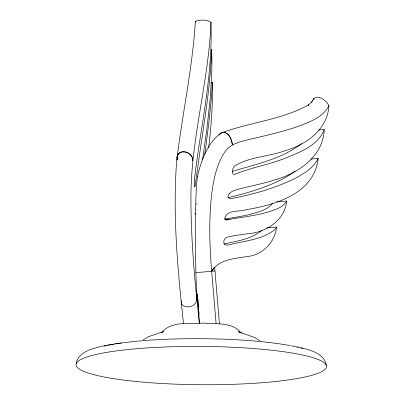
<?xml version="1.0" encoding="UTF-8"?>
<svg xmlns="http://www.w3.org/2000/svg" width="405" height="405" viewBox="0 0 405 405"><rect width="100%" height="100%" fill="white"/><g stroke="black" fill="none" stroke-linecap="round" stroke-linejoin="round"><path stroke-width="0.61" d="M211.896 62.228A33.413 4.48 89.2 0 0 211.572 49.304C210.575 87.769 203.462 125.768 198.248 163.797L195.159 185.698A10.965 1.473 89.2 0 1 195.033 186.356L194.729 187.004L194.415 181.885A11.568 1.549 89.2 0 1 194.572 178.139C200.728 126.33 213.01 74.869 210.939 22.381C206.697 19.288 200.136 19.794 195.352 21.328C192.512 68.774 181.926 115.496 176.534 162.699C172.677 216.513 177.785 270.459 183.521 323.949M210.939 22.381C208.848 81.071 190.983 138.151 190.927 196.952C190.907 230.83 193.286 264.667 196.754 298.358L199.392 323.377M181.283 300.875C180.265 306.377 187.348 307.982 191.332 306.261C195.924 304.93 197.554 299.578 196.962 295.311M177.031 157.256L177.167 159.965M177.041 157.165L177.172 159.94M195.321 209.557L195.337 209.284A20.447 2.744 89.2 0 1 195.625 205.583L195.716 204.738A100.592 13.492 89.2 0 1 196.187 191.611A72.343 9.705 89.2 0 1 196.374 188.117L197.038 179.39L197.645 176.094L197.837 176.702M312.913 100.293C316.416 92.826 326.749 100.556 328.9 105.639C327.751 129.357 306.256 144.803 285.166 150.63C268.687 156.892 249.607 156.497 234.525 166.075A11.568 5.685 85.4 0 0 233.052 168.45C232.364 170.237 231.447 173.74 234.004 174.413A10.965 5.386 85.4 0 0 234.601 174.388C251.591 167.346 270.064 164.44 287.13 157.484C301.117 151.591 318.492 145.036 324.218 129.534L318.73 129.975M197.103 294.445L196.84 299.148L196.936 294.825M324.218 129.534C323.398 156.37 298.075 173.542 274.448 179.987C262.87 183.759 250.867 185.93 239.112 189.029C235.837 190.107 232.019 190.72 229.615 193.418M197.017 294.526L196.901 295.048L196.774 294.475M208.646 147.916C211.147 126.163 213.045 104.257 212.235 82.342L211.01 82.357M204.819 154.264L208.712 124.132L211.187 100.197A98.025 13.147 89.2 0 0 211.688 93.793L211.845 91.328A39.457 5.29 89.2 0 0 212.25 82.372M202.515 159.975L207.021 127.823L210.028 100.126A158.163 21.212 89.2 0 0 210.362 96.193L211.663 74.879A49.526 6.642 89.2 0 0 211.911 62.238M177.091 156.725C179.329 147.972 193.671 152.326 192.653 160.836C193.666 152.315 179.369 147.46 177.106 156.619M76.221 363.761C76.864 356.896 83.141 352.593 89.009 350.117C99.341 346.128 110.388 344.544 121.292 342.964M310.827 159.033L318.143 158.441C314.401 193.504 275.613 204.925 246.199 209.648C239.679 212.174 227.494 209.258 224.902 217.844C224.572 219.14 225.757 220.279 227.048 220.011C231.619 218.806 236.343 218.219 241.021 217.5C250.199 216.093 259.387 214.539 268.333 211.987C274.995 209.734 282.984 207.638 286.679 201.067L276.924 201.857M286.679 201.067C284.715 220.507 266.191 232.48 247.961 233.644C241.112 234.784 234.146 235.391 227.407 237.127C225.388 237.629 223.889 239.557 223.788 241.618C223.271 245.901 228.136 245.562 230.815 244.377C245.577 240.702 262.364 239.588 274.615 229.696A28.851 14.18 85.4 0 0 275.238 229.022L276.559 227.068L266.804 227.858M197.438 176.6C201.158 160.623 207.163 143.542 220.695 133.24L221.014 133.037M276.559 227.068C274.873 242.671 262.253 255.302 246.594 256.618C234.206 258.734 218.953 259.291 211.658 271.315L213.374 268.728M318.143 158.441C314.052 167.204 305.38 172.662 297.265 177.243A420.522 206.661 85.4 0 1 292.724 179.577C273.476 188.69 252.786 194.435 231.928 198.49C229.513 199.619 226.714 197.341 228.531 194.967A13.512 6.642 85.4 0 1 229.62 193.433M214.306 267.194L213.698 268.237M314.027 98.218L311.582 102.323L312.068 101.842L308.002 105.315L308.6 104.885C281.49 119.946 249.662 122.234 220.988 133.053M219.039 135.128L220.917 133.098M328.9 105.639C323.109 117.526 309.349 121.991 297.877 126.512C282.761 131.711 267.143 135.214 251.616 138.935C241.279 141.391 229.367 143.441 223.717 153.692C216.599 165.189 213.891 178.696 211.977 191.899C208.777 217.93 209.436 244.271 211.577 270.363L216.093 323.484M272.676 203.072C267.639 210.16 258.218 211.926 250.366 214.291C241.79 216.391 233.062 217.769 224.34 219.08M219.383 134.657L220.634 133.296M300.829 144.155L301.538 143.562M300.11 144.732C280.306 159.342 255.479 164.303 232.399 171.386M294.931 171.168L289.823 174.808L283.849 178.327A420.522 206.661 85.4 0 1 279.308 180.66C263.012 188.472 245.557 193.565 227.995 197.64M143.259 339.891L148.458 336.687L163.397 331.644L161.367 332.809C171.548 320.522 189.52 324.197 203.563 323.068C216.23 324.41 232.429 321.732 241.314 333.102M220.887 133.113L221.216 132.921M221.191 132.941L222.411 132.46M221.829 132.668L222.183 132.521M222.163 132.572L222.522 132.435M223.98 244.104C236.626 240.975 250.857 239.406 261.2 230.774A28.851 14.18 85.4 0 0 261.615 230.334M222.391 132.516L222.988 132.359M222.466 132.501L223.069 132.349M225.524 219.763L229.184 219.464M196.526 290.998L196.471 289.869A47.724 6.399 89.2 0 1 196.42 288.811L195.873 272.697L214.766 270.965M223.013 132.425C229.26 131.974 231.792 139.943 232.414 144.813C231.675 139.882 229.26 132.415 223.094 132.42M297.27 346.852C308.043 349.571 324.162 352.33 326.324 365.512M241.015 332.905L238.423 331.735L254.892 337.608L259.949 340.904M195.331 209.582A8.804 1.18 89.2 0 0 195.225 212.529L195.453 213.977A3.767 0.506 89.2 0 0 195.519 213.886A172.348 23.115 89.2 0 0 195.387 238.834L195.873 272.697M195.362 213.926L195.377 213.951A5.417 2.825 -25.8 0 1 194.876 213.81M195.164 21.723L195.301 22.153M196.84 294.896L198.141 300.156L199.316 323.109M196.719 292.481L196.891 293.934M197.134 296.192L199.037 314.28M214.726 267.948L219.439 323.899M197.078 293.848A23.009 16.21 -57.9 0 1 197.129 294.744M214.523 267.513A23.009 3.073 -45.2 0 1 214.25 267.968M196.759 294.526A12.479 1.676 89.2 0 1 196.536 290.977M197.053 204.403A14.793 8.733 15.4 0 1 196.511 203.781M104.166 346.078A115.931 17.734 0.4 0 1 107.082 345.44M108.302 345.197A115.931 17.734 0.4 0 1 111.334 344.62M112.509 344.407A115.931 17.734 0.4 0 1 113.699 344.204M115.531 343.901A115.931 17.734 0.4 0 1 290.122 345.617M291.291 345.84A115.931 17.734 0.4 0 1 298.09 347.303M300.915 348.011A115.931 17.734 0.4 0 1 302.687 348.497M136.12 381.49A125.206 19.157 0.4 0 0 326.43 366.879A125.206 19.157 0.4 0 0 141.239 348.356A125.206 19.157 0.4 0 0 136.12 381.49"/></g></svg>
